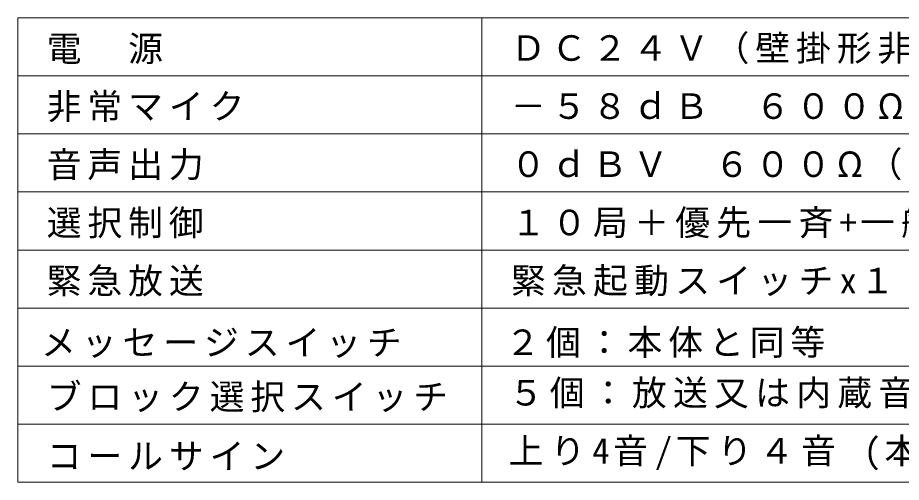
# Model space of a CAD drawing. Units: millimetres, scale not verified. Extents: x -63 to 62, y -56 to 56.
# Drawn here: x -62.5 to 13.6, y -56.5 to -16.5 of the extents above; entities that cross this region are included whole.
import ezdxf

# ---------------------------------------------------------------- set-up
doc = ezdxf.new("R2010")
doc.units = ezdxf.units.MM
doc.header["$LTSCALE"] = 0.125
doc.layers.add('0-2_WAKU', color=1, linetype='Continuous', lineweight=18)
doc.layers.add('0-3_MOJI1', color=7, linetype='Continuous')
doc.styles.add('ＭＳ ゴシック', font='')
doc.styles.get('ＭＳ ゴシック').set_extended_font_data('MS Gothic')

msp = doc.modelspace()

# ---------------------------------------------------------------- linework, layer by layer
at = {"layer": '0-2_WAKU', "color": 4}
for p, q in [((-62.5054, -16.4896), (-62.5054, -56.4896)), ((62.4946, -16.4896), (-62.5054, -16.4896)), ((-22.5054, -56.4896), (-22.5054, -16.4896)), ((-62.5054, -56.4896), (62.4946, -56.4896))]:
    msp.add_line(p, q, dxfattribs=at)
at = {"layer": '0-2_WAKU'}
for p, q in [((-62.5054, -21.4896), (62.4946, -21.4896)), ((-62.5054, -26.4896), (62.4946, -26.4896)), ((-62.5054, -31.4896), (62.4946, -31.4896)), ((-62.5054, -36.4896), (62.4946, -36.4896)), ((-62.5054, -41.4896), (62.4946, -41.4896)), ((-62.5054, -46.4896), (62.4946, -46.4896)), ((-62.5054, -51.4896), (62.4946, -51.4896))]:
    msp.add_line(p, q, dxfattribs=at)

# ---------------------------------------------------------------- texts
at = {"layer": '0-3_MOJI1', "char_height": 2.199, "attachment_point": 7, "style": 'ＭＳ ゴシック'}
for s, insert in [('\\T1.17;電\u3000源', (-60.0054, -20.4896)), ('\\T1.17;ＤＣ２４Ｖ（壁掛形非常用放送設備より供給）', (-20.0054, -20.4896)), ('\\T1.17;非常マイク', (-60.0054, -25.4896)), ('\\T1.17;－５８ｄＢ\u3000６００Ω（不平衡）ＡＧＣ付', (-20.0054, -25.4896)), ('\\T1.17;音声出力', (-60.0054, -30.4896)), ('\\T1.17;０ｄＢＶ\u3000６００Ω（平衡）', (-20.0054, -30.4896)), ('\\T1.17;選択制御', (-60.0054, -35.4896)), ('\\T1.18;１０局＋優先一斉+一般一斉', (-20.0054, -35.4896)), ('\\T1.17;緊急放送', (-60.0054, -40.4896)), ('\\T1.18;緊急起動スイッチx１', (-20.0054, -40.4896)), ('\\T1.17;メッセージスイッチ', (-60.4873, -45.7789)), ('\\T1.17;２個：本体と同等', (-20.4873, -45.7799)), ('\\T1.17;ブロック選択スイッチ', (-60.0054, -50.4655)), ('\\T1.18;５個：放送又は内蔵音源選択用(本体と同等)', (-20.1969, -50.4666)), ('\\T1.2;上り4音/下り４音\\~(本体と同等)', (-20.1969, -55.4666)), ('\\T1.17;コールサイン', (-60.0054, -55.4655))]:
    msp.add_mtext(s, dxfattribs=dict(at, insert=insert))

doc.saveas('drawing.dxf')
